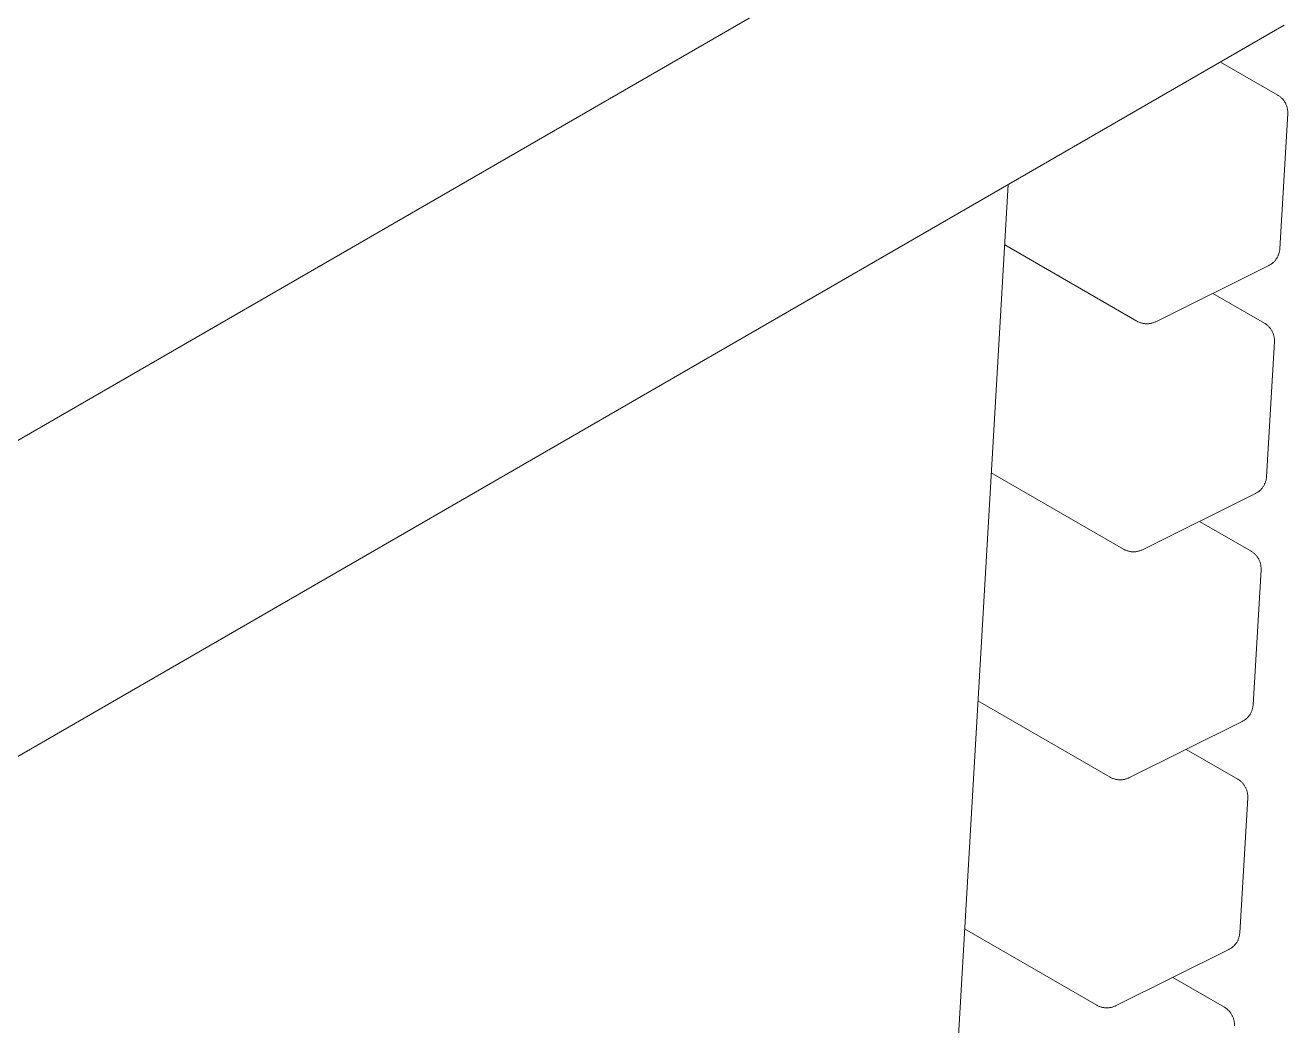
# Model space of a CAD drawing. Header units: millimetres. Extents: x -92 to 3826, y 8 to 2374.
# Drawn here: x 3554.2 to 3806.3, y 1609.1 to 1808.8 of the extents above; entities that cross this region are included whole.
import ezdxf

# ---------------------------------------------------------------- set-up
doc = ezdxf.new("R2010")
doc.units = ezdxf.units.MM
doc.layers.add('ZANO_R', color=7, linetype='Continuous', lineweight=0)

msp = doc.modelspace()

# ---------------------------------------------------------------- linework, layer by layer
at = {"layer": 'ZANO_R'}
for p, q in [((3498.65, 1694.68), (3753.53, 1841.83)), ((3805.57, 1808.79), (3525.77, 1647.24)), ((3792.87, 1801.45), (3804.31, 1794.84)), ((3804.31, 1794.84), (3804.43, 1794.77)), ((3804.43, 1794.77), (3804.55, 1794.7)), ((3804.55, 1794.7), (3804.66, 1794.62)), ((3804.66, 1794.62), (3804.77, 1794.54)), ((3804.77, 1794.54), (3804.88, 1794.45)), ((3804.88, 1794.45), (3804.98, 1794.36)), ((3804.98, 1794.36), (3805.08, 1794.26)), ((3805.08, 1794.26), (3805.18, 1794.17)), ((3805.18, 1794.17), (3805.28, 1794.07)), ((3805.28, 1794.07), (3805.37, 1793.96)), ((3805.37, 1793.96), (3805.45, 1793.86)), ((3805.45, 1793.86), (3805.54, 1793.75)), ((3805.54, 1793.75), (3805.62, 1793.63)), ((3805.62, 1793.63), (3805.69, 1793.52)), ((3805.69, 1793.52), (3805.77, 1793.4)), ((3805.77, 1793.4), (3805.83, 1793.28)), ((3805.83, 1793.28), (3805.9, 1793.16)), ((3805.9, 1793.16), (3805.96, 1793.03)), ((3805.96, 1793.03), (3806.01, 1792.9)), ((3806.01, 1792.9), (3806.06, 1792.78)), ((3806.06, 1792.78), (3806.11, 1792.64)), ((3806.11, 1792.64), (3806.15, 1792.51)), ((3806.15, 1792.51), (3806.19, 1792.38)), ((3806.19, 1792.38), (3806.22, 1792.25)), ((3806.31, 1791.15), (3804.73, 1764.17)), ((3806.22, 1792.25), (3806.24, 1792.11)), ((3806.24, 1792.11), (3806.27, 1791.97)), ((3806.27, 1791.97), (3806.29, 1791.84)), ((3806.29, 1791.84), (3806.3, 1791.7)), ((3806.3, 1791.7), (3806.31, 1791.56)), ((3806.31, 1791.56), (3806.31, 1791.42)), ((3806.31, 1791.42), (3806.31, 1791.28)), ((3806.31, 1791.28), (3806.31, 1791.15)), ((3750.49, 1776.99), (3713.95, 1152.53)), ((3776.16, 1749.73), (3749.79, 1764.96)), ((3803.95, 1762.03), (3803.87, 1761.92)), ((3804.03, 1762.14), (3803.95, 1762.03)), ((3804.11, 1762.26), (3804.03, 1762.14)), ((3804.18, 1762.37), (3804.11, 1762.26)), ((3804.25, 1762.49), (3804.18, 1762.37)), ((3804.31, 1762.61), (3804.25, 1762.49)), ((3804.37, 1762.73), (3804.31, 1762.61)), ((3804.42, 1762.86), (3804.37, 1762.73)), ((3804.47, 1762.98), (3804.42, 1762.86)), ((3804.52, 1763.11), (3804.47, 1762.98)), ((3804.56, 1763.24), (3804.52, 1763.11)), ((3804.6, 1763.37), (3804.56, 1763.24)), ((3804.63, 1763.5), (3804.6, 1763.37)), ((3804.66, 1763.63), (3804.63, 1763.5)), ((3804.68, 1763.77), (3804.66, 1763.63)), ((3804.7, 1763.9), (3804.68, 1763.77)), ((3804.72, 1764.04), (3804.7, 1763.9)), ((3804.73, 1764.17), (3804.72, 1764.04)), ((3802.51, 1760.82), (3779.94, 1749.61)), ((3802.63, 1760.88), (3802.51, 1760.82)), ((3802.75, 1760.95), (3802.63, 1760.88)), ((3802.87, 1761.02), (3802.75, 1760.95)), ((3802.98, 1761.1), (3802.87, 1761.02)), ((3803.09, 1761.17), (3802.98, 1761.1)), ((3803.2, 1761.26), (3803.09, 1761.17)), ((3803.31, 1761.34), (3803.2, 1761.26)), ((3803.41, 1761.43), (3803.31, 1761.34)), ((3803.51, 1761.52), (3803.41, 1761.43)), ((3803.6, 1761.62), (3803.51, 1761.52)), ((3803.7, 1761.72), (3803.6, 1761.62)), ((3803.79, 1761.82), (3803.7, 1761.72)), ((3803.87, 1761.92), (3803.79, 1761.82)), ((3791.34, 1755.27), (3801.65, 1749.32)), ((3776.28, 1749.67), (3776.16, 1749.73)), ((3776.4, 1749.6), (3776.28, 1749.67)), ((3776.52, 1749.55), (3776.4, 1749.6)), ((3776.65, 1749.49), (3776.52, 1749.55)), ((3776.78, 1749.44), (3776.65, 1749.49)), ((3776.9, 1749.4), (3776.78, 1749.44)), ((3779.57, 1749.45), (3779.44, 1749.4)), ((3779.69, 1749.5), (3779.57, 1749.45)), ((3779.82, 1749.55), (3779.69, 1749.5)), ((3779.94, 1749.61), (3779.82, 1749.55)), ((3777.03, 1749.36), (3776.9, 1749.4)), ((3777.16, 1749.32), (3777.03, 1749.36)), ((3777.3, 1749.29), (3777.16, 1749.32)), ((3777.43, 1749.26), (3777.3, 1749.29)), ((3777.56, 1749.24), (3777.43, 1749.26)), ((3777.7, 1749.22), (3777.56, 1749.24)), ((3777.83, 1749.21), (3777.7, 1749.22)), ((3777.97, 1749.2), (3777.83, 1749.21)), ((3778.1, 1749.2), (3777.97, 1749.2)), ((3778.24, 1749.2), (3778.1, 1749.2)), ((3778.38, 1749.2), (3778.24, 1749.2)), ((3778.51, 1749.21), (3778.38, 1749.2)), ((3778.65, 1749.22), (3778.51, 1749.21)), ((3778.78, 1749.24), (3778.65, 1749.22)), ((3778.91, 1749.27), (3778.78, 1749.24)), ((3779.05, 1749.29), (3778.91, 1749.27)), ((3779.18, 1749.33), (3779.05, 1749.29)), ((3779.31, 1749.36), (3779.18, 1749.33)), ((3779.44, 1749.4), (3779.31, 1749.36)), ((3801.65, 1749.32), (3801.77, 1749.25)), ((3801.77, 1749.25), (3801.88, 1749.18)), ((3801.88, 1749.18), (3802, 1749.1)), ((3802, 1749.1), (3802.11, 1749.01)), ((3802.11, 1749.01), (3802.21, 1748.93)), ((3802.21, 1748.93), (3802.32, 1748.84)), ((3802.32, 1748.84), (3802.42, 1748.74)), ((3802.42, 1748.74), (3802.52, 1748.65)), ((3802.52, 1748.65), (3802.61, 1748.55)), ((3802.61, 1748.55), (3802.7, 1748.44)), ((3802.7, 1748.44), (3802.79, 1748.33)), ((3802.79, 1748.33), (3802.87, 1748.22)), ((3802.87, 1748.22), (3802.95, 1748.11)), ((3802.95, 1748.11), (3803.03, 1748)), ((3803.03, 1748), (3803.1, 1747.88)), ((3803.1, 1747.88), (3803.17, 1747.76)), ((3803.17, 1747.76), (3803.23, 1747.63)), ((3803.23, 1747.63), (3803.29, 1747.51)), ((3803.29, 1747.51), (3803.35, 1747.38)), ((3803.35, 1747.38), (3803.4, 1747.25)), ((3803.4, 1747.25), (3803.44, 1747.12)), ((3803.44, 1747.12), (3803.48, 1746.99)), ((3803.48, 1746.99), (3803.52, 1746.86)), ((3803.64, 1745.63), (3802.06, 1718.65)), ((3803.52, 1746.86), (3803.55, 1746.72)), ((3803.55, 1746.72), (3803.58, 1746.59)), ((3803.58, 1746.59), (3803.6, 1746.45)), ((3803.6, 1746.45), (3803.62, 1746.32)), ((3803.62, 1746.32), (3803.64, 1746.18)), ((3803.64, 1746.18), (3803.64, 1746.04)), ((3803.64, 1746.04), (3803.65, 1745.9)), ((3803.65, 1745.76), (3803.64, 1745.63)), ((3803.65, 1745.9), (3803.65, 1745.76)), ((3773.5, 1704.21), (3747.12, 1719.44)), ((3801.44, 1716.73), (3801.37, 1716.62)), ((3801.51, 1716.85), (3801.44, 1716.73)), ((3801.58, 1716.97), (3801.51, 1716.85)), ((3801.64, 1717.09), (3801.58, 1716.97)), ((3801.7, 1717.21), (3801.64, 1717.09)), ((3801.76, 1717.33), (3801.7, 1717.21)), ((3801.81, 1717.46), (3801.76, 1717.33)), ((3801.85, 1717.59), (3801.81, 1717.46)), ((3801.9, 1717.72), (3801.85, 1717.59)), ((3801.93, 1717.85), (3801.9, 1717.72)), ((3801.97, 1717.98), (3801.93, 1717.85)), ((3801.99, 1718.11), (3801.97, 1717.98)), ((3802.02, 1718.25), (3801.99, 1718.11)), ((3802.04, 1718.38), (3802.02, 1718.25)), ((3802.05, 1718.51), (3802.04, 1718.38)), ((3802.06, 1718.65), (3802.05, 1718.51)), ((3799.85, 1715.3), (3777.28, 1704.09)), ((3799.97, 1715.36), (3799.85, 1715.3)), ((3800.09, 1715.43), (3799.97, 1715.36)), ((3800.2, 1715.5), (3800.09, 1715.43)), ((3800.32, 1715.57), (3800.2, 1715.5)), ((3800.43, 1715.65), (3800.32, 1715.57)), ((3800.54, 1715.73), (3800.43, 1715.65)), ((3800.64, 1715.82), (3800.54, 1715.73)), ((3800.74, 1715.91), (3800.64, 1715.82)), ((3800.84, 1716), (3800.74, 1715.91)), ((3800.94, 1716.1), (3800.84, 1716)), ((3801.03, 1716.2), (3800.94, 1716.1)), ((3801.12, 1716.3), (3801.03, 1716.2)), ((3801.21, 1716.4), (3801.12, 1716.3)), ((3801.29, 1716.51), (3801.21, 1716.4)), ((3801.37, 1716.62), (3801.29, 1716.51)), ((3788.68, 1709.75), (3798.98, 1703.8)), ((3773.62, 1704.14), (3773.5, 1704.21)), ((3773.74, 1704.08), (3773.62, 1704.14)), ((3773.86, 1704.02), (3773.74, 1704.08)), ((3777.28, 1704.09), (3777.15, 1704.03)), ((3773.99, 1703.97), (3773.86, 1704.02)), ((3774.11, 1703.92), (3773.99, 1703.97)), ((3774.24, 1703.88), (3774.11, 1703.92)), ((3774.37, 1703.84), (3774.24, 1703.88)), ((3774.5, 1703.8), (3774.37, 1703.84)), ((3774.63, 1703.77), (3774.5, 1703.8)), ((3774.77, 1703.74), (3774.63, 1703.77)), ((3774.9, 1703.72), (3774.77, 1703.74)), ((3775.03, 1703.7), (3774.9, 1703.72)), ((3775.17, 1703.69), (3775.03, 1703.7)), ((3775.3, 1703.68), (3775.17, 1703.69)), ((3775.44, 1703.67), (3775.3, 1703.68)), ((3775.58, 1703.67), (3775.44, 1703.67)), ((3775.71, 1703.68), (3775.58, 1703.67)), ((3775.85, 1703.69), (3775.71, 1703.68)), ((3775.98, 1703.7), (3775.85, 1703.69)), ((3776.12, 1703.72), (3775.98, 1703.7)), ((3776.25, 1703.75), (3776.12, 1703.72)), ((3776.38, 1703.77), (3776.25, 1703.75)), ((3776.52, 1703.81), (3776.38, 1703.77)), ((3776.65, 1703.84), (3776.52, 1703.81)), ((3776.78, 1703.88), (3776.65, 1703.84)), ((3776.9, 1703.93), (3776.78, 1703.88)), ((3777.03, 1703.98), (3776.9, 1703.93)), ((3777.15, 1704.03), (3777.03, 1703.98)), ((3798.98, 1703.8), (3799.1, 1703.73)), ((3799.1, 1703.73), (3799.22, 1703.66)), ((3799.22, 1703.66), (3799.33, 1703.58)), ((3799.33, 1703.58), (3799.44, 1703.49)), ((3799.44, 1703.49), (3799.55, 1703.41)), ((3799.55, 1703.41), (3799.66, 1703.32)), ((3799.66, 1703.32), (3799.76, 1703.22)), ((3799.76, 1703.22), (3799.85, 1703.12)), ((3799.85, 1703.12), (3799.95, 1703.02)), ((3799.95, 1703.02), (3800.04, 1702.92)), ((3800.04, 1702.92), (3800.13, 1702.81)), ((3800.13, 1702.81), (3800.21, 1702.7)), ((3800.21, 1702.7), (3800.29, 1702.59)), ((3800.29, 1702.59), (3800.37, 1702.47)), ((3800.37, 1702.47), (3800.44, 1702.36)), ((3800.44, 1702.36), (3800.51, 1702.24)), ((3800.51, 1702.24), (3800.57, 1702.11)), ((3800.57, 1702.11), (3800.63, 1701.99)), ((3800.63, 1701.99), (3800.68, 1701.86)), ((3800.68, 1701.86), (3800.73, 1701.73)), ((3800.73, 1701.73), (3800.78, 1701.6)), ((3800.78, 1701.6), (3800.82, 1701.47)), ((3800.98, 1700.1), (3799.4, 1673.13)), ((3800.82, 1701.47), (3800.86, 1701.34)), ((3800.86, 1701.34), (3800.89, 1701.2)), ((3800.89, 1701.2), (3800.92, 1701.07)), ((3800.92, 1701.07), (3800.94, 1700.93)), ((3800.94, 1700.93), (3800.96, 1700.79)), ((3800.96, 1700.79), (3800.97, 1700.66)), ((3800.97, 1700.66), (3800.98, 1700.52)), ((3800.98, 1700.52), (3800.98, 1700.38)), ((3800.98, 1700.38), (3800.98, 1700.24)), ((3800.98, 1700.24), (3800.98, 1700.1)), ((3770.83, 1658.69), (3744.46, 1673.92)), ((3798.85, 1671.33), (3798.78, 1671.21)), ((3798.92, 1671.45), (3798.85, 1671.33)), ((3798.98, 1671.57), (3798.92, 1671.45)), ((3799.04, 1671.69), (3798.98, 1671.57)), ((3799.09, 1671.81), (3799.04, 1671.69)), ((3799.14, 1671.94), (3799.09, 1671.81)), ((3799.19, 1672.07), (3799.14, 1671.94)), ((3799.23, 1672.2), (3799.19, 1672.07)), ((3799.27, 1672.33), (3799.23, 1672.2)), ((3799.3, 1672.46), (3799.27, 1672.33)), ((3799.33, 1672.59), (3799.3, 1672.46)), ((3799.36, 1672.72), (3799.33, 1672.59)), ((3799.37, 1672.86), (3799.36, 1672.72)), ((3799.39, 1672.99), (3799.37, 1672.86)), ((3799.4, 1673.13), (3799.39, 1672.99)), ((3797.19, 1669.78), (3774.61, 1658.57)), ((3797.31, 1669.84), (3797.19, 1669.78)), ((3797.42, 1669.91), (3797.31, 1669.84)), ((3797.54, 1669.98), (3797.42, 1669.91)), ((3797.65, 1670.05), (3797.54, 1669.98)), ((3797.76, 1670.13), (3797.65, 1670.05)), ((3797.87, 1670.21), (3797.76, 1670.13)), ((3797.98, 1670.3), (3797.87, 1670.21)), ((3798.08, 1670.39), (3797.98, 1670.3)), ((3798.18, 1670.48), (3798.08, 1670.39)), ((3798.28, 1670.58), (3798.18, 1670.48)), ((3798.37, 1670.67), (3798.28, 1670.58)), ((3798.46, 1670.78), (3798.37, 1670.67)), ((3798.54, 1670.88), (3798.46, 1670.78)), ((3798.63, 1670.99), (3798.54, 1670.88)), ((3798.71, 1671.1), (3798.63, 1670.99)), ((3798.78, 1671.21), (3798.71, 1671.1)), ((3786.01, 1664.23), (3796.32, 1658.28)), ((3770.95, 1658.62), (3770.83, 1658.69)), ((3771.07, 1658.56), (3770.95, 1658.62)), ((3771.2, 1658.5), (3771.07, 1658.56)), ((3771.32, 1658.45), (3771.2, 1658.5)), ((3771.45, 1658.4), (3771.32, 1658.45)), ((3771.58, 1658.36), (3771.45, 1658.4)), ((3771.71, 1658.32), (3771.58, 1658.36)), ((3771.84, 1658.28), (3771.71, 1658.32)), ((3771.97, 1658.25), (3771.84, 1658.28)), ((3772.1, 1658.22), (3771.97, 1658.25)), ((3772.24, 1658.2), (3772.1, 1658.22)), ((3772.37, 1658.18), (3772.24, 1658.2)), ((3772.51, 1658.17), (3772.37, 1658.18)), ((3772.64, 1658.16), (3772.51, 1658.17)), ((3772.78, 1658.15), (3772.64, 1658.16)), ((3772.91, 1658.15), (3772.78, 1658.15)), ((3773.05, 1658.16), (3772.91, 1658.15)), ((3773.18, 1658.17), (3773.05, 1658.16)), ((3773.32, 1658.18), (3773.18, 1658.17)), ((3773.45, 1658.2), (3773.32, 1658.18)), ((3773.59, 1658.22), (3773.45, 1658.2)), ((3773.72, 1658.25), (3773.59, 1658.22)), ((3773.85, 1658.28), (3773.72, 1658.25)), ((3773.98, 1658.32), (3773.85, 1658.28)), ((3774.11, 1658.36), (3773.98, 1658.32)), ((3774.24, 1658.41), (3774.11, 1658.36)), ((3774.37, 1658.46), (3774.24, 1658.41)), ((3774.49, 1658.51), (3774.37, 1658.46)), ((3774.61, 1658.57), (3774.49, 1658.51)), ((3796.32, 1658.28), (3796.44, 1658.21)), ((3796.44, 1658.21), (3796.56, 1658.13)), ((3796.56, 1658.13), (3796.67, 1658.06)), ((3796.67, 1658.06), (3796.78, 1657.97)), ((3796.78, 1657.97), (3796.89, 1657.89)), ((3796.89, 1657.89), (3796.99, 1657.79)), ((3796.99, 1657.79), (3797.09, 1657.7)), ((3797.09, 1657.7), (3797.19, 1657.6)), ((3797.19, 1657.6), (3797.29, 1657.5)), ((3797.29, 1657.5), (3797.38, 1657.4)), ((3797.38, 1657.4), (3797.46, 1657.29)), ((3797.46, 1657.29), (3797.55, 1657.18)), ((3797.55, 1657.18), (3797.63, 1657.07)), ((3797.63, 1657.07), (3797.7, 1656.95)), ((3797.7, 1656.95), (3797.77, 1656.84)), ((3797.77, 1656.84), (3797.84, 1656.71)), ((3797.84, 1656.71), (3797.91, 1656.59)), ((3797.91, 1656.59), (3797.97, 1656.47)), ((3797.97, 1656.47), (3798.02, 1656.34)), ((3798.02, 1656.34), (3798.07, 1656.21)), ((3798.07, 1656.21), (3798.12, 1656.08)), ((3798.31, 1654.58), (3796.74, 1627.61)), ((3798.12, 1656.08), (3798.16, 1655.95)), ((3798.16, 1655.95), (3798.19, 1655.82)), ((3798.19, 1655.82), (3798.23, 1655.68)), ((3798.23, 1655.68), (3798.25, 1655.55)), ((3798.25, 1655.55), (3798.28, 1655.41)), ((3798.28, 1655.41), (3798.3, 1655.27)), ((3798.3, 1655.27), (3798.31, 1655.14)), ((3798.31, 1655.14), (3798.32, 1655)), ((3798.32, 1654.72), (3798.31, 1654.58)), ((3798.32, 1655), (3798.32, 1654.86)), ((3798.32, 1654.86), (3798.32, 1654.72)), ((3768.17, 1613.17), (3741.8, 1628.4)), ((3796.25, 1625.93), (3796.19, 1625.81)), ((3796.32, 1626.05), (3796.25, 1625.93)), ((3796.38, 1626.17), (3796.32, 1626.05)), ((3796.43, 1626.29), (3796.38, 1626.17)), ((3796.48, 1626.42), (3796.43, 1626.29)), ((3796.53, 1626.55), (3796.48, 1626.42)), ((3796.57, 1626.67), (3796.53, 1626.55)), ((3796.61, 1626.81), (3796.57, 1626.67)), ((3796.64, 1626.94), (3796.61, 1626.81)), ((3796.67, 1627.07), (3796.64, 1626.94)), ((3796.69, 1627.2), (3796.67, 1627.07)), ((3796.71, 1627.34), (3796.69, 1627.2)), ((3796.73, 1627.47), (3796.71, 1627.34)), ((3796.74, 1627.61), (3796.73, 1627.47)), ((3794.52, 1624.26), (3771.95, 1613.05)), ((3794.64, 1624.32), (3794.52, 1624.26)), ((3794.76, 1624.39), (3794.64, 1624.32)), ((3794.88, 1624.46), (3794.76, 1624.39)), ((3794.99, 1624.53), (3794.88, 1624.46)), ((3795.1, 1624.61), (3794.99, 1624.53)), ((3795.21, 1624.69), (3795.1, 1624.61)), ((3795.31, 1624.78), (3795.21, 1624.69)), ((3795.42, 1624.87), (3795.31, 1624.78)), ((3795.52, 1624.96), (3795.42, 1624.87)), ((3795.61, 1625.05), (3795.52, 1624.96)), ((3795.71, 1625.15), (3795.61, 1625.05)), ((3795.79, 1625.26), (3795.71, 1625.15)), ((3795.88, 1625.36), (3795.79, 1625.26)), ((3795.96, 1625.47), (3795.88, 1625.36)), ((3796.04, 1625.58), (3795.96, 1625.47)), ((3796.12, 1625.69), (3796.04, 1625.58)), ((3796.19, 1625.81), (3796.12, 1625.69)), ((3783.35, 1618.71), (3793.66, 1612.76)), ((3768.29, 1613.1), (3768.17, 1613.17)), ((3768.41, 1613.04), (3768.29, 1613.1)), ((3768.53, 1612.98), (3768.41, 1613.04)), ((3768.66, 1612.93), (3768.53, 1612.98)), ((3768.78, 1612.88), (3768.66, 1612.93)), ((3768.91, 1612.83), (3768.78, 1612.88)), ((3769.04, 1612.79), (3768.91, 1612.83)), ((3769.17, 1612.76), (3769.04, 1612.79)), ((3769.31, 1612.73), (3769.17, 1612.76)), ((3769.44, 1612.7), (3769.31, 1612.73)), ((3769.57, 1612.68), (3769.44, 1612.7)), ((3769.71, 1612.66), (3769.57, 1612.68)), ((3769.84, 1612.65), (3769.71, 1612.66)), ((3769.98, 1612.64), (3769.84, 1612.65)), ((3770.11, 1612.63), (3769.98, 1612.64)), ((3770.25, 1612.63), (3770.11, 1612.63)), ((3770.38, 1612.64), (3770.25, 1612.63)), ((3770.52, 1612.65), (3770.38, 1612.64)), ((3770.66, 1612.66), (3770.52, 1612.65)), ((3770.79, 1612.68), (3770.66, 1612.66)), ((3770.92, 1612.7), (3770.79, 1612.68)), ((3771.06, 1612.73), (3770.92, 1612.7)), ((3771.19, 1612.76), (3771.06, 1612.73)), ((3771.32, 1612.8), (3771.19, 1612.76)), ((3771.45, 1612.84), (3771.32, 1612.8)), ((3771.58, 1612.89), (3771.45, 1612.84)), ((3771.7, 1612.94), (3771.58, 1612.89)), ((3771.83, 1612.99), (3771.7, 1612.94)), ((3771.95, 1613.05), (3771.83, 1612.99)), ((3793.66, 1612.76), (3793.78, 1612.69)), ((3793.78, 1612.69), (3793.89, 1612.61)), ((3793.89, 1612.61), (3794.01, 1612.53)), ((3794.01, 1612.53), (3794.12, 1612.45)), ((3794.12, 1612.45), (3794.22, 1612.36)), ((3794.22, 1612.36), (3794.33, 1612.27)), ((3794.33, 1612.27), (3794.43, 1612.18)), ((3794.43, 1612.18), (3794.53, 1612.08)), ((3794.53, 1612.08), (3794.62, 1611.98)), ((3794.62, 1611.98), (3794.71, 1611.88)), ((3794.71, 1611.88), (3794.8, 1611.77)), ((3794.8, 1611.77), (3794.88, 1611.66)), ((3794.88, 1611.66), (3794.96, 1611.55)), ((3794.96, 1611.55), (3795.04, 1611.43)), ((3795.04, 1611.43), (3795.11, 1611.31)), ((3795.11, 1611.31), (3795.18, 1611.19)), ((3795.18, 1611.19), (3795.24, 1611.07)), ((3795.24, 1611.07), (3795.3, 1610.95)), ((3795.3, 1610.95), (3795.36, 1610.82)), ((3795.36, 1610.82), (3795.41, 1610.69)), ((3795.41, 1610.69), (3795.45, 1610.56)), ((3795.45, 1610.56), (3795.49, 1610.43)), ((3795.49, 1610.43), (3795.53, 1610.29)), ((3795.53, 1610.29), (3795.56, 1610.16)), ((3795.56, 1610.16), (3795.59, 1610.03)), ((3795.59, 1610.03), (3795.61, 1609.89)), ((3795.61, 1609.89), (3795.63, 1609.75)), ((3795.63, 1609.75), (3795.65, 1609.61)), ((3795.65, 1609.61), (3795.65, 1609.48)), ((3795.65, 1609.48), (3795.66, 1609.34)), ((3795.66, 1609.2), (3795.65, 1609.06)), ((3795.66, 1609.34), (3795.66, 1609.2))]:
    msp.add_line(p, q, dxfattribs=at)

doc.saveas('drawing.dxf')
